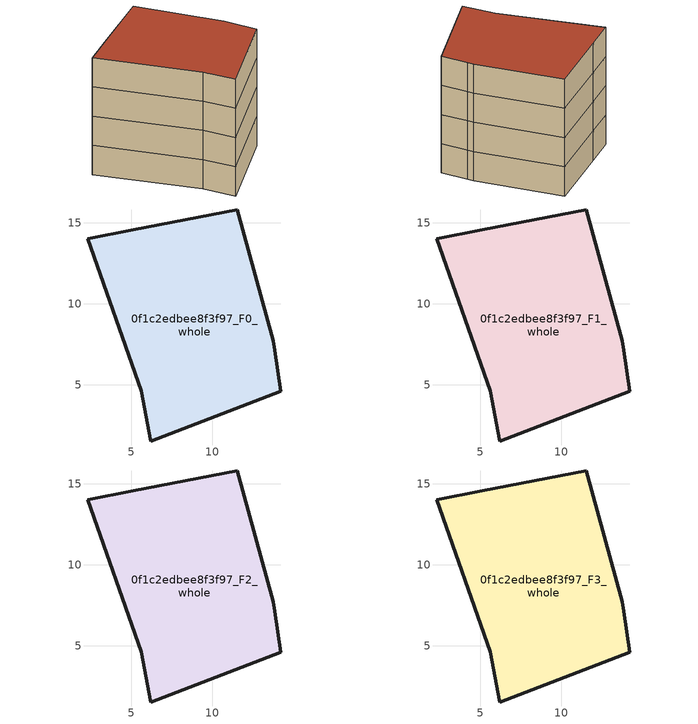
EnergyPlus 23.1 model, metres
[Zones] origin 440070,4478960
0f1c2edbee8f3f97_F0_whole
 floor ground (EU_floor_Construction): 11.51,15.79 13.76,7.72 13.85,7.13 14.21,4.61 6.18,1.53 5.6,4.62 2.3,14.01 5.12,14.56 z0
 wall outside (EU_wall_Construction): 6.18,1.53 14.21,4.61 13.85,7.13 13.76,7.72 11.51,15.79 5.12,14.56 2.3,14.01 5.6,4.62 6.18,1.53 z0:3
0f1c2edbee8f3f97_F1_whole
 floor to 0f1c2edbee8f3f97_F0_whole (EU_floor_Construction): 11.51,15.79 13.76,7.72 13.85,7.13 14.21,4.61 6.18,1.53 5.6,4.62 2.3,14.01 5.12,14.56 z3
 wall outside (EU_wall_Construction): 6.18,1.53 14.21,4.61 13.85,7.13 13.76,7.72 11.51,15.79 5.12,14.56 2.3,14.01 5.6,4.62 6.18,1.53 z3:6
0f1c2edbee8f3f97_F2_whole
 floor to 0f1c2edbee8f3f97_F1_whole (EU_floor_Construction): 11.51,15.79 13.76,7.72 13.85,7.13 14.21,4.61 6.18,1.53 5.6,4.62 2.3,14.01 5.12,14.56 z6
 wall outside (EU_wall_Construction): 6.18,1.53 14.21,4.61 13.85,7.13 13.76,7.72 11.51,15.79 5.12,14.56 2.3,14.01 5.6,4.62 6.18,1.53 z6:9
0f1c2edbee8f3f97_F3_whole
 floor to 0f1c2edbee8f3f97_F2_whole (EU_floor_Construction): 11.51,15.79 13.76,7.72 13.85,7.13 14.21,4.61 6.18,1.53 5.6,4.62 2.3,14.01 5.12,14.56 z9
 wall outside (EU_wall_Construction): 6.18,1.53 14.21,4.61 13.85,7.13 13.76,7.72 11.51,15.79 5.12,14.56 2.3,14.01 5.6,4.62 6.18,1.53 z9:12
 roof outside (EU_roof_Construction): 14.21,4.61 13.85,7.13 13.76,7.72 11.51,15.79 5.12,14.56 2.3,14.01 5.6,4.62 6.18,1.53 z12
[Building]
EU S2 Campaign: North Axis=0; Terrain=City; Solar Distribution=FullExterior
[Site:Location]
Madrid: Latitude=40.5; Longitude=-3.5; Time Zone=1; Elevation=609
[SizingPeriod:WeatherFileDays]
AnnualSizingPeriod: Begin Month=1; Begin Day of Month=1; End Month=12; End Day of Month=31; Day of Week for Start Day=Monday; Use Weather File Daylight Saving Period=No; Use Weather File Rain and Snow Indicators=No
[MATERIAL]
EU_InternalMass_Material: Roughness=MediumRough; Thickness=0.1; Conductivity=1; Density=1800; Specific Heat=900; Thermal Absorptance=0.9; Solar Absorptance=0.7; Visible Absorptance=0.7
[MATERIAL:NOMASS] Roughness=MediumRough; Thermal Absorptance=0.9; Solar Absorptance=0.7; Visible Absorptance=0.7
Name | Thermal Resistance
EU_wall_NoMass | 0.609216
EU_roof_NoMass | 0.513268
EU_floor_NoMass | 0.568163
[CONSTRUCTION]
EU_wall_Construction: EU_wall_NoMass
EU_roof_Construction: EU_roof_NoMass
EU_floor_Construction: EU_floor_NoMass
EU_InternalMass_Construction: EU_InternalMass_Material
[ZONE] Type=1; Multiplier=1; Ceiling Height=autocalculate; Floor Area=autocalculate; Part of Total Floor Area=Yes
Name | Volume
0f1c2edbee8f3f97_F0_whole | 328.039
0f1c2edbee8f3f97_F1_whole; 0f1c2edbee8f3f97_F2_whole; 0f1c2edbee8f3f97_F3_whole | 328.04
[INTERNALMASS] Construction=EU_InternalMass_Construction; Surface Area=109.346
Name | Zone or ZoneList
0f1c2edbee8f3f97_F0_whole_EU_InternalMass | 0f1c2edbee8f3f97_F0_whole
0f1c2edbee8f3f97_F1_whole_EU_InternalMass | 0f1c2edbee8f3f97_F1_whole
0f1c2edbee8f3f97_F2_whole_EU_InternalMass | 0f1c2edbee8f3f97_F2_whole
0f1c2edbee8f3f97_F3_whole_EU_InternalMass | 0f1c2edbee8f3f97_F3_whole
[OTHEREQUIPMENT] Fuel Type=Electricity; Design Level Calculation Method=Watts/Area; Power per Zone Floor Area=1; Fraction Latent=0; Fraction Radiant=0; Fraction Lost=0; Carbon Dioxide Generation Rate=0; EndUse Subcategory=EU_Step8_InternalGains
Name | Zone or ZoneList or Space or SpaceList | Schedule
EU_Step8_InternalGain_0f1c2edbee8f3f97_F0_whole_f000 | 0f1c2edbee8f3f97_F0_whole | EU_Step8_GainSchedule_0f1c2edbee8f3f97_F0_whole_f000
EU_Step8_InternalGain_0f1c2edbee8f3f97_F1_whole_f000 | 0f1c2edbee8f3f97_F1_whole | EU_Step8_GainSchedule_0f1c2edbee8f3f97_F1_whole_f000
EU_Step8_InternalGain_0f1c2edbee8f3f97_F2_whole_f000 | 0f1c2edbee8f3f97_F2_whole | EU_Step8_GainSchedule_0f1c2edbee8f3f97_F2_whole_f000
EU_Step8_InternalGain_0f1c2edbee8f3f97_F3_whole_f000 | 0f1c2edbee8f3f97_F3_whole | EU_Step8_GainSchedule_0f1c2edbee8f3f97_F3_whole_f000
[ZONEVENTILATION:DESIGNFLOWRATE] Schedule=EU_AlwaysOn; Design Flow Rate Calculation Method=AirChanges/Hour; Air Changes per Hour=0.752966; Ventilation Type=Natural; Fan Pressure Rise=0; Fan Total Efficiency=1; Constant Term Coefficient=1; Temperature Term Coefficient=0; Velocity Term Coefficient=0; Velocity Squared Term Coefficient=0; Minimum Indoor Temperature=-100; Maximum Indoor Temperature=100; Delta Temperature=-100; Minimum Outdoor Temperature=-100; Maximum Outdoor Temperature=100; Maximum Wind Speed=40
Name | Zone or ZoneList or Space or SpaceList
EU_ConstantAir_0f1c2edbee8f3f97_F0_whole | 0f1c2edbee8f3f97_F0_whole
EU_ConstantAir_0f1c2edbee8f3f97_F1_whole | 0f1c2edbee8f3f97_F1_whole
EU_ConstantAir_0f1c2edbee8f3f97_F2_whole | 0f1c2edbee8f3f97_F2_whole
EU_ConstantAir_0f1c2edbee8f3f97_F3_whole | 0f1c2edbee8f3f97_F3_whole
[HVACTEMPLATE:THERMOSTAT] Constant Heating Setpoint=20; Constant Cooling Setpoint=50
EU_HeatOnly_0f1c2edbee8f3f97_F0_whole; EU_HeatOnly_0f1c2edbee8f3f97_F1_whole; EU_HeatOnly_0f1c2edbee8f3f97_F2_whole; EU_HeatOnly_0f1c2edbee8f3f97_F3_whole
[HVACTEMPLATE:ZONE:IDEALLOADSAIRSYSTEM] System Availability Schedule=EU_AlwaysOn; Maximum Heating Supply Air Temperature=50; Minimum Cooling Supply Air Temperature=13; Maximum Heating Supply Air Humidity Ratio=0.0156; Minimum Cooling Supply Air Humidity Ratio=0.0077; Heating Limit=NoLimit; Cooling Limit=NoLimit; Heating Availability Schedule=EU_AlwaysOn; Cooling Availability Schedule=EU_CoolingOff; Dehumidification Control Type=ConstantSensibleHeatRatio; Cooling Sensible Heat Ratio=0.7; Dehumidification Setpoint=60; Humidification Control Type=None; Humidification Setpoint=30; Outdoor Air Method=None; Outdoor Air Flow Rate per Person=0.00944; Outdoor Air Flow Rate per Zone Floor Area=0; Outdoor Air Flow Rate per Zone=0; Demand Controlled Ventilation Type=None; Outdoor Air Economizer Type=NoEconomizer; Heat Recovery Type=None; Sensible Heat Recovery Effectiveness=0.7; Latent Heat Recovery Effectiveness=0.65
Name | Template Thermostat
0f1c2edbee8f3f97_F0_whole | EU_HeatOnly_0f1c2edbee8f3f97_F0_whole
0f1c2edbee8f3f97_F1_whole | EU_HeatOnly_0f1c2edbee8f3f97_F1_whole
0f1c2edbee8f3f97_F2_whole | EU_HeatOnly_0f1c2edbee8f3f97_F2_whole
0f1c2edbee8f3f97_F3_whole | EU_HeatOnly_0f1c2edbee8f3f97_F3_whole
[SIZING:ZONE] Zone Cooling Design Supply Air Temperature Input Method=SupplyAirTemperature; Zone Cooling Design Supply Air Temperature=13; Zone Heating Design Supply Air Temperature Input Method=SupplyAirTemperature; Zone Heating Design Supply Air Temperature=50; Zone Cooling Design Supply Air Humidity Ratio=0.008; Zone Heating Design Supply Air Humidity Ratio=0.008; Cooling Design Air Flow Method=DesignDay; Cooling Design Air Flow Rate=0; Cooling Minimum Air Flow per Zone Floor Area=0.000762; Cooling Minimum Air Flow=0; Cooling Minimum Air Flow Fraction=0.2; Heating Design Air Flow Method=DesignDay; Heating Design Air Flow Rate=0; Heating Maximum Air Flow per Zone Floor Area=0.002032; Heating Maximum Air Flow=0.141576; Heating Maximum Air Flow Fraction=0.3; Account for Dedicated Outdoor Air System=No; Dedicated Outdoor Air System Control Strategy=NeutralSupplyAir; Dedicated Outdoor Air Low Setpoint Temperature for Design=autosize; Dedicated Outdoor Air High Setpoint Temperature for Design=autosize; Zone Load Sizing Method=Sensible Load Only No Latent Load; Zone Latent Cooling Design Supply Air Humidity Ratio Input Method=HumidityRatioDifference; Zone Cooling Design Supply Air Humidity Ratio Difference=0.005; Zone Latent Heating Design Supply Air Humidity Ratio Input Method=HumidityRatioDifference; Zone Humidification Design Supply Air Humidity Ratio Difference=0.005
0f1c2edbee8f3f97_F0_whole; 0f1c2edbee8f3f97_F1_whole; 0f1c2edbee8f3f97_F2_whole; 0f1c2edbee8f3f97_F3_whole
[SCHEDULE:CONSTANT]
Name | Hourly Value
EU_AlwaysOn | 1
EU_CoolingOff | 0
[SCHEDULE:FILE] Column Number=1; Rows to Skip at Top=0; Number of Hours of Data=8760; Column Separator=Comma; Interpolate to Timestep=No; Minutes per Item=60; Adjust Schedule for Daylight Savings=Yes
Name | File
EU_Step8_GainSchedule_0f1c2edbee8f3f97_F0_whole_f000 | C:\Users\o_iseri\Desktop\OpenUBEM\openubem\outputs\eu_evidence\EU-11\ES-MAD-BERRUGUETE\idfs\0f1c2edbee8f3f97\0f1c2edbee8f3f97_F0_whole_f000_gain.csv
EU_Step8_GainSchedule_0f1c2edbee8f3f97_F1_whole_f000 | C:\Users\o_iseri\Desktop\OpenUBEM\openubem\outputs\eu_evidence\EU-11\ES-MAD-BERRUGUETE\idfs\0f1c2edbee8f3f97\0f1c2edbee8f3f97_F1_whole_f000_gain.csv
EU_Step8_GainSchedule_0f1c2edbee8f3f97_F2_whole_f000 | C:\Users\o_iseri\Desktop\OpenUBEM\openubem\outputs\eu_evidence\EU-11\ES-MAD-BERRUGUETE\idfs\0f1c2edbee8f3f97\0f1c2edbee8f3f97_F2_whole_f000_gain.csv
EU_Step8_GainSchedule_0f1c2edbee8f3f97_F3_whole_f000 | C:\Users\o_iseri\Desktop\OpenUBEM\openubem\outputs\eu_evidence\EU-11\ES-MAD-BERRUGUETE\idfs\0f1c2edbee8f3f97\0f1c2edbee8f3f97_F3_whole_f000_gain.csv
